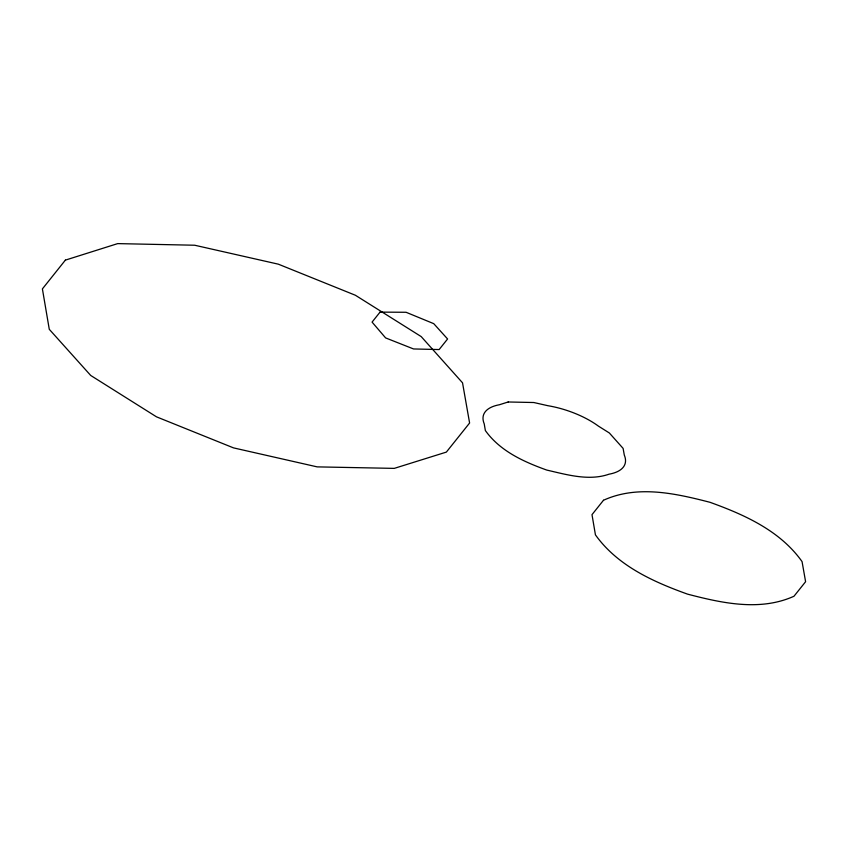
<?xml version="1.0" encoding="UTF-8"?>
<svg xmlns="http://www.w3.org/2000/svg" width="848" height="848" viewBox="0 0 848 848"><rect width="100%" height="100%" fill="white"/><g stroke="black" fill="none" stroke-linecap="round" stroke-linejoin="round"><path stroke-width="1.27" d="M65.37 260.124L42.4 288.903L49.279 329.31L90.704 375.452L156.488 416.834L233.518 447.882L317.173 466.877L394.256 468.382L446.355 452.101L469.601 423.014L462.531 382.819L421.202 336.592L355.386 295.252L278.335 264.173L194.69 245.231L117.692 243.609L65.37 260.124M380.042 312.117L372.071 322.102L385.607 337.907L413.548 348.952L439.137 349.556L447.585 338.977L433.741 323.66L406.075 312.276L380.042 312.117M603.479 500.267L591.999 514.651L595.434 534.855C617.461 565.701 652.928 581.696 687.558 594.141C722.04 603.119 760.009 611.535 793.982 596.25L805.6 581.707L802.06 561.609C780.128 530.678 744.576 514.778 709.967 502.292C675.453 493.388 637.431 484.791 603.479 500.267M508.164 401.984L499.451 404.74A56.996 23.998 18.2 0 0 484.219 423.82L485.363 430.551C500.044 451.115 523.693 461.778 546.78 470.078C566.846 474.657 588.83 481.24 609.044 474.191A56.858 23.935 18.2 0 0 624.298 455.09L623.11 448.391L609.341 432.978L598.37 426.088A56.827 23.924 18.2 0 0 547.776 405.683L533.837 402.524L508.164 401.984"/></g></svg>
